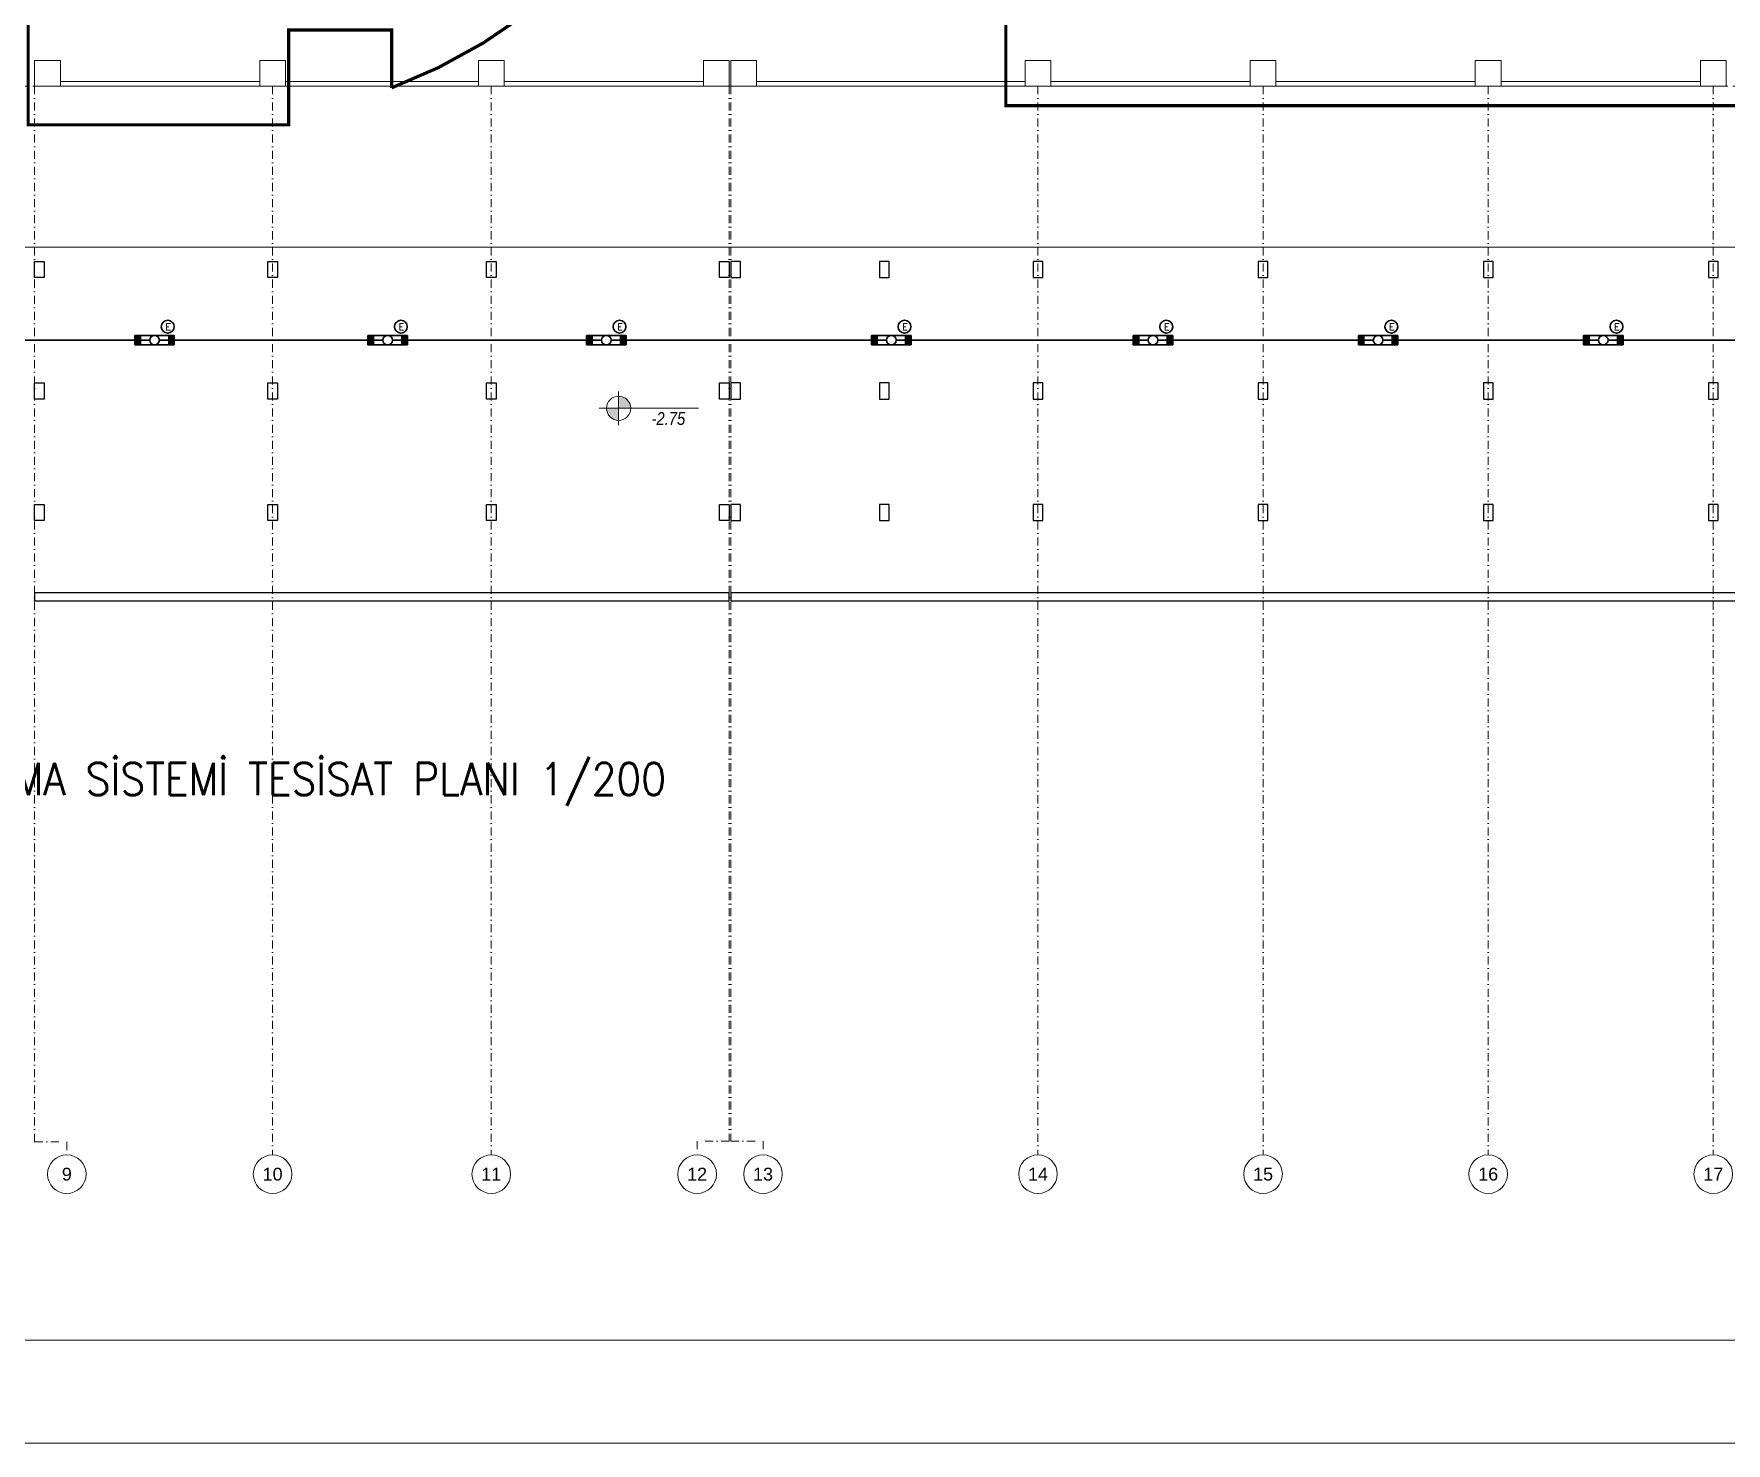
# Model space of a CAD drawing. Header units: metres. Extents: x -13316 to 152404, y -3899 to 30226.
# Drawn here: x 89678 to 94940, y -3899 to 483 of the extents above; entities that cross this region are included whole.
import ezdxf
from ezdxf.enums import TextEntityAlignment as Align

# ---------------------------------------------------------------- set-up
doc = ezdxf.new("R2010")
doc.units = ezdxf.units.M
doc.header["$LTSCALE"] = 100
doc.header["$MEASUREMENT"] = 0
for name, pattern in [('DASHDOT2', [0.5, 0.25, -0.125, 0, -0.125]), ('DOT2', [0.125, 0, -0.125]), ('HIDDEN2', [4.7625, 3.175, -1.5875])]:
    doc.linetypes.add(name, pattern=pattern)
doc.layers.get('0').update_dxf_attribs({"color": 9, "lineweight": 9})
for name, color, linetype, lineweight in [('00', 9, 'Continuous', 9), ('01', 9, 'Continuous', 9), ('06D', 9, 'Continuous', 9), ('20', 9, 'DOT2', 9), ('21', 9, 'Continuous', 9), ('24', 9, 'DASHDOT2', 9), ('40A', 9, 'Continuous', 9), ('E-1x36 W SIVAÜSTÜ FLUORESAN ARMATÜR (ETANŞ)', 7, 'Continuous', 30), ('E-2x36 W SIVAÜSTÜ FLUORESAN ARMATÜR (ETANŞ)', 7, 'Continuous', 30), ('E-ACİL AYDINLATMA KİTİ', 7, 'Continuous', 30), ('E-YAZI', 7, 'Continuous', 30)]:
    doc.layers.add(name, color=color, linetype=linetype, lineweight=lineweight)
doc.styles.add('Arial', font='arial.ttf', dxfattribs={"height": 2.5})
doc.styles.add('E-YAZI', font='txttw.shx')
doc.styles.add('MuuM_TEXT-ITALIC', font='ARIALNI.TTF')

# ---------------------------------------------------------------- blocks, each defined once
blk = doc.blocks.new('100_2x36 W SIVAÜSTÜ FLUORESAN ARMATÜR (ETANŞ)')
at = {"layer": 'E-2x36 W SIVAÜSTÜ FLUORESAN ARMATÜR (ETANŞ)', "color": 4}
for p, q in [((-6.15, 1.5), (6.15, 1.5)), ((-6.15, 1.5), (-6.15, -1.5)), ((-1.5, 0), (-6.15, 0)), ((1.5, 0), (6.15, 0)), ((6.15, 1.5), (6.15, -1.5)), ((-6.15, -1.5), (6.15, -1.5))]:
    blk.add_line(p, q, dxfattribs=at)
blk.add_circle((0, 0), 1.5, dxfattribs=at)
for points in [[(-4.15, 1.5), (-4.15, -1.5), (-6.15, 1.5), (-6.15, -1.5)], [(4.15, 1.5), (4.15, -1.5), (6.15, 1.5), (6.15, -1.5)]]:
    blk.add_solid(points, dxfattribs=at)
blk = doc.blocks.new('100_ACİL AYDINLATMA KİTİ')
at = {"layer": 'E-ACİL AYDINLATMA KİTİ', "color": 3}
blk.add_circle((0, 0), 1.25, dxfattribs=at)
at = {"layer": 'E-ACİL AYDINLATMA KİTİ', "color": 3, "style": 'E-YAZI'}
blk.add_text('E', height=1.34, dxfattribs=at).set_placement((-0.45, -0.69))
blk = doc.blocks.new('0_aks')
at = {"linetype": 'Continuous'}
blk.add_circle((0, 0), 3, dxfattribs=at)
at = {"style": 'Arial'}
blk.add_attdef('AKS', text='', height=2, dxfattribs=at).set_placement((0, 0), align=Align.MIDDLE_CENTER)
blk = doc.blocks.new('p-akslar_yeni')
at = {"layer": '24'}
for points in [[(11775, -8575), (11775, -11857.2)], [(12515, -8575), (12515, -11897.2)], [(13195, -8575), (13195, -11897.2)], [(13935, -8575), (13935, -11854.6), (13835, -11854.6), (13835, -11897.2)], [(13940, -8575), (13940, -11854.6), (14040, -11854.6), (14040, -11897.2)], [(14895, -8575), (14895, -11897.2)], [(15595, -8575), (15595, -11897.2)], [(16295, -8575), (16295, -11897.2)], [(16995, -8575), (16995, -11897.2)], [(11775, -11857.2), (11875, -11857.2), (11875, -11897.2)]]:
    blk.add_lwpolyline(points, dxfattribs=at)
at = {"layer": '21', "xscale": 20, "yscale": 20, "zscale": 20}
for p, values in [((11875, -11957.2), {'AKS': '9'}), ((12515, -11957.2), {'AKS': '10'}), ((13195, -11957.2), {'AKS': '11'}), ((13835, -11957.2), {'AKS': '12'}), ((14040, -11957.2), {'AKS': '13'}), ((14895, -11957.2), {'AKS': '14'}), ((15595, -11957.2), {'AKS': '15'}), ((16295, -11957.2), {'AKS': '16'}), ((16995, -11957.2), {'AKS': '17'})]:
    blk.add_blockref('0_aks', p, dxfattribs=at).add_auto_attribs(values)
blk = doc.blocks.new('p-kolon_80x80')
blk.add_lwpolyline([(-40, -40), (40, -40), (40, 40), (-40, 40)], close=True)
blk = doc.blocks.new('1.Bod.Ara.Sitatik Elk')
at = {"lineweight": -3}
for points in [[(5360, -9175), (5390, -9175), (5390, -9225), (5360, -9225)], [(6085, -9175), (6115, -9175), (6115, -9225), (6085, -9225)], [(6765, -9175), (6795, -9175), (6795, -9225), (6765, -9225)], [(7489.9, -9175), (7519.9, -9175), (7519.9, -9225), (7489.9, -9225)], [(7525, -10230), (11292.5, -10230), (11292.5, -9175), (11262.5, -9175), (11262.5, -9225), (11267.5, -9225), (11267.5, -9552.5), (11262.5, -9552.5), (11262.5, -9602.5), (11267.5, -9602.5), (11267.5, -9930), (11262.5, -9930), (11262.5, -9980), (11267.5, -9980), (11267.5, -10205), (7525, -10205)], [(7525, -9225), (7555, -9225), (7555, -9175), (7525, -9175)], [(7987.5, -9225), (8017.5, -9225), (8017.5, -9175), (7987.5, -9175)], [(8465, -9225), (8495, -9225), (8495, -9175), (8465, -9175)], [(9165, -9225), (9195, -9225), (9195, -9175), (9165, -9175)], [(9865, -9225), (9895, -9225), (9895, -9175), (9865, -9175)], [(10565, -9225), (10595, -9225), (10595, -9175), (10565, -9175)], [(5360, -9552.5), (5390, -9552.5), (5390, -9602.5), (5360, -9602.5)], [(6085, -9552.5), (6115, -9552.5), (6115, -9602.5), (6085, -9602.5)], [(6765, -9552.5), (6795, -9552.5), (6795, -9602.5), (6765, -9602.5)], [(7489.9, -9552.5), (7519.9, -9552.5), (7519.9, -9602.5), (7489.9, -9602.5)], [(7525, -9602.5), (7555, -9602.5), (7555, -9552.5), (7525, -9552.5)], [(7987.5, -9602.5), (8017.5, -9602.5), (8017.5, -9552.5), (7987.5, -9552.5)], [(8465, -9602.5), (8495, -9602.5), (8495, -9552.5), (8465, -9552.5)], [(9165, -9602.5), (9195, -9602.5), (9195, -9552.5), (9165, -9552.5)], [(9865, -9602.5), (9895, -9602.5), (9895, -9552.5), (9865, -9552.5)], [(10565, -9602.5), (10595, -9602.5), (10595, -9552.5), (10565, -9552.5)], [(5360, -9930), (5390, -9930), (5390, -9980), (5360, -9980)], [(6085, -9930), (6115, -9930), (6115, -9980), (6085, -9980)], [(6765, -9930), (6795, -9930), (6795, -9980), (6765, -9980)], [(7489.9, -9930), (7519.9, -9930), (7519.9, -9980), (7489.9, -9980)], [(7525, -9980), (7555, -9980), (7555, -9930), (7525, -9930)], [(7987.5, -9980), (8017.5, -9980), (8017.5, -9930), (7987.5, -9930)], [(8465, -9980), (8495, -9980), (8495, -9930), (8465, -9930)], [(9165, -9980), (9195, -9980), (9195, -9930), (9165, -9930)], [(9865, -9980), (9895, -9980), (9895, -9930), (9865, -9930)], [(10565, -9980), (10595, -9980), (10595, -9930), (10565, -9930)], [(5360, -10230), (7520.1, -10230), (7520.1, -10205), (5360, -10205)]]:
    blk.add_lwpolyline(points, close=True, dxfattribs=at)
at = {"layer": '01'}
for p in [(5400, -8590), (6100, -8590), (6780, -8590), (7480, -8590), (7565, -8590), (8480, -8590), (9180, -8590), (9880, -8590), (10580, -8590)]:
    blk.add_blockref('p-kolon_80x80', p, dxfattribs=at)
blk = doc.blocks.new('0_elevationtarget-p-bk')
h = blk.add_hatch(color=250)
h.paths.add_polyline_path([(1.88, 0, 0.414214), (0, 1.88), (0, 0)])
h.paths.add_polyline_path([(0, 0), (-1.88, 0, 0.414214), (0, -1.88)])
blk.add_line((0, -2.62), (0, 2.62))
blk.add_lwpolyline([(12.45, 0), (-3, 0)])
blk.add_circle((0, 0), 1.88)
at = {"style": 'Arial'}
blk.add_attdef('BITMISKOT', text='', height=2, dxfattribs=at).set_placement((4.5, 0), align=Align.BOTTOM_LEFT)
at = {"style": 'MuuM_TEXT-ITALIC'}
blk.add_attdef('FINISHINGFLOORLEVEL', text='', height=2, dxfattribs=at).set_placement((4.5, -0.59), align=Align.TOP_LEFT)
blk = doc.blocks.new('1.Bod.Ara.Mimari Elk')
at = {"layer": '00'}
for points in [[(5440, -8630), (6060, -8630), (6060, -8615), (5440, -8615)], [(6140, -8630), (6740, -8630), (6740, -8615), (6140, -8615)], [(6820, -8630), (7440, -8630), (7440, -8615), (6820, -8615)], [(7605, -8630), (8440, -8630), (8440, -8615), (7605, -8615)], [(8520, -8630), (9140, -8630), (9140, -8615), (8520, -8615)], [(9220, -8630), (9840, -8630), (9840, -8615), (9220, -8615)], [(9920, -8630), (10540, -8630), (10540, -8615), (9920, -8615)]]:
    blk.add_lwpolyline(points, close=True, dxfattribs=at)
at = {"layer": '06D'}
blk.add_lwpolyline([(905, -9130), (11262.5, -9130)], dxfattribs=at)
at = {"layer": '20', "ltscale": 2, "const_width": 10}
blk.add_lwpolyline([(8380, -5050), (8380, -8690), (12080, -8690), (12080, -6110), (9520, -6110), (9520, -5050)], close=True, dxfattribs=at)
blk.add_lwpolyline([(5340, -8750), (5340, -5330), (7540, -5330), (7540, -6950), (7540, -7350.38, -0.2628505), (6470, -8635), (6470, -8455), (6150, -8455), (6150, -8750)], format="xyb", close=True, dxfattribs=at)
at = {"layer": '20', "linetype": 'HIDDEN2', "ltscale": 0.1}
blk.add_lwpolyline([(1640, -8630), (11940, -8630)], dxfattribs=at)
at = {"layer": '21'}
ref = blk.add_blockref('0_elevationtarget-p-bk', (7175.81, -9631.09), dxfattribs=dict(at, xscale=20, yscale=20, zscale=20))
ref.add_attrib('FINISHINGFLOORLEVEL', ' -2.75', dxfattribs={"layer": '0', "height": 40, "style": 'MuuM_TEXT-ITALIC'}).set_placement((7265.81, -9642.93), align=Align.TOP_LEFT)

msp = doc.modelspace()

# ---------------------------------------------------------------- linework, layer by layer
at = {"layer": '40A'}
for points in [[(102479.28, -3898.56), (74479.28, -3898.56), (74479.28, 12921.44), (102479.28, 12921.44)], [(74799.28, 12601.44), (100319.52, 12601.44), (100319.52, -3578.56), (74799.28, -3578.56)]]:
    msp.add_lwpolyline(points, close=True, dxfattribs=at)
at = {"layer": 'E-1x36 W SIVAÜSTÜ FLUORESAN ARMATÜR (ETANŞ)', "color": 6}
for p, q in [((89250.2, -469.34), (89991.27, -469.34)), ((90114.27, -469.34), (90716.27, -469.34)), ((90839.27, -469.34), (91396.27, -469.34)), ((91519.27, -469.34), (92282.4, -469.34)), ((92405.4, -469.34), (93096.27, -469.34)), ((93219.27, -469.34), (93796.27, -469.34)), ((93919.27, -469.34), (94496.27, -469.34)), ((94619.27, -469.34), (95196.27, -469.34))]:
    msp.add_line(p, q, dxfattribs=at)

# ---------------------------------------------------------------- block references
for name in ['1.Bod.Ara.Mimari Elk', '1.Bod.Ara.Sitatik Elk']:
    msp.add_blockref(name, (84320, 8950))
at = {"layer": '24'}
msp.add_blockref('p-akslar_yeni', (77905, 8895), dxfattribs=at)
at = {"layer": 'E-2x36 W SIVAÜSTÜ FLUORESAN ARMATÜR (ETANŞ)', "xscale": 10, "yscale": 10, "zscale": 10}
for p in [(90052.77, -469.34), (90777.77, -469.34), (91457.77, -469.34), (92343.9, -469.34), (93157.77, -469.34), (93857.77, -469.34), (94557.77, -469.34)]:
    msp.add_blockref('100_2x36 W SIVAÜSTÜ FLUORESAN ARMATÜR (ETANŞ)', p, dxfattribs=at)
at = {"layer": 'E-ACİL AYDINLATMA KİTİ', "xscale": 16, "yscale": 16, "zscale": 16}
for p in [(90093.87, -427.59), (90818.87, -427.59), (91498.87, -427.59), (92385, -427.59), (93198.87, -427.59), (93898.87, -427.59), (94598.87, -427.59)]:
    msp.add_blockref('100_ACİL AYDINLATMA KİTİ', p, dxfattribs=at)

# ---------------------------------------------------------------- texts
at = {"layer": 'E-YAZI', "color": 4, "style": 'E-YAZI', "width": 0.9}
msp.add_text('1. BODRUM ARA KAT AYDINLATMA SİSTEMİ TESİSAT PLANI 1/200', height=100, dxfattribs=at).set_placement((87782.52, -1883.59))

doc.saveas('drawing.dxf')
